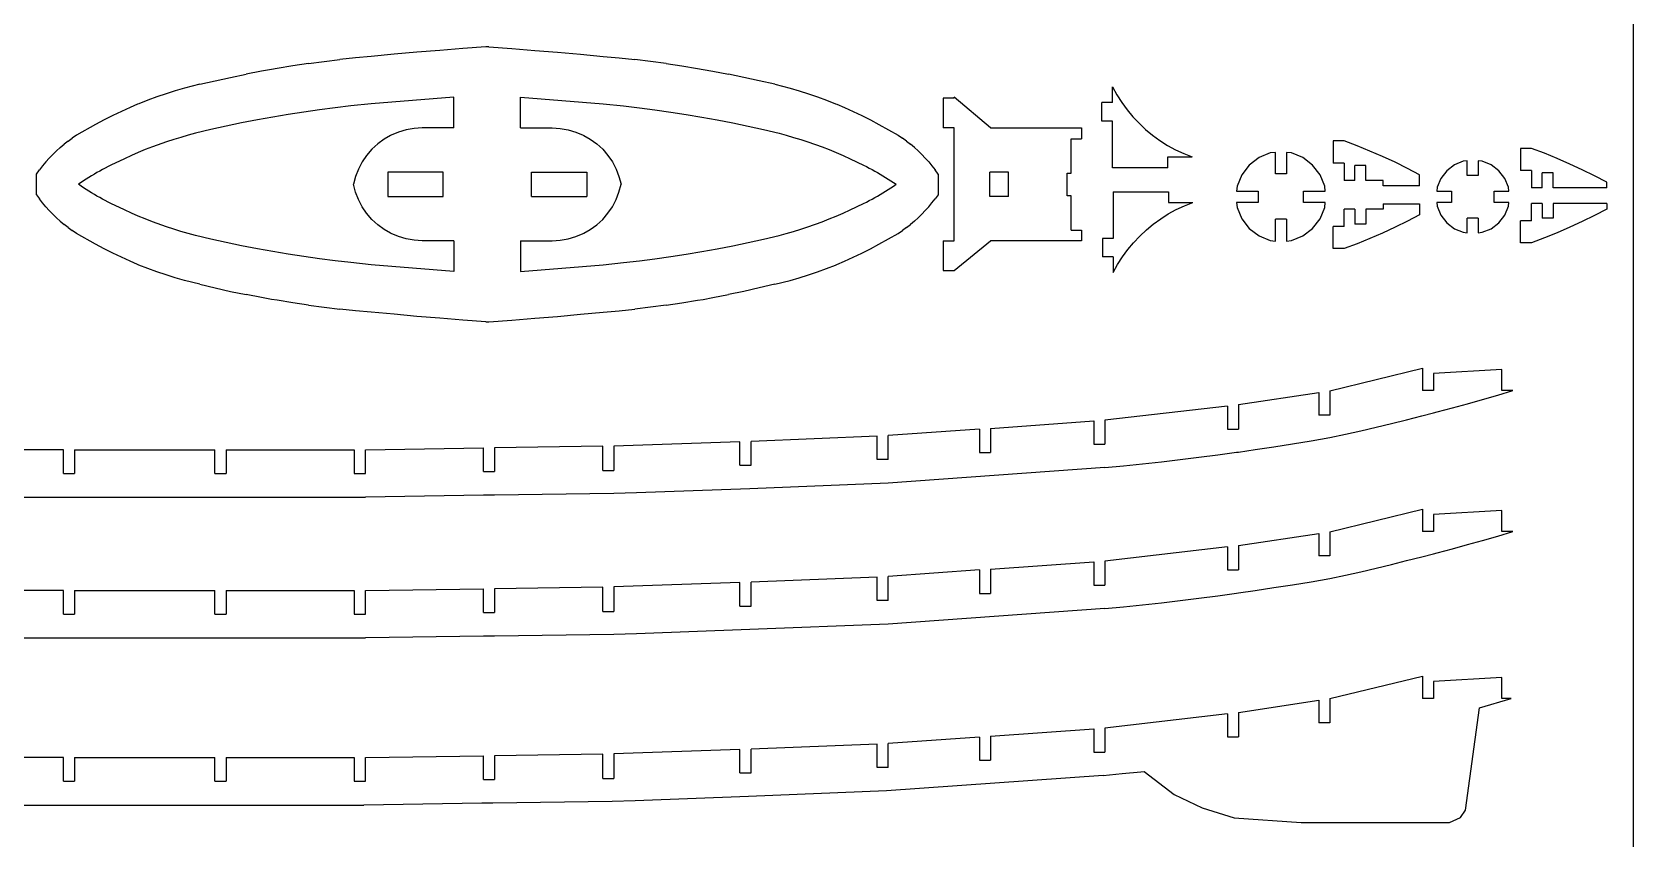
# Model space of a CAD drawing. Extents: x -131 to 131, y -146 to 146.
# Drawn here: x -9.9 to 130.7, y -7.2 to 63.6 of the extents above; entities that cross this region are included whole.
import ezdxf

# ---------------------------------------------------------------- set-up
doc = ezdxf.new("R2010")
doc.units = 0
doc.header["$MEASUREMENT"] = 0
doc.layers.get('0').update_dxf_attribs({"linetype": 'CONTINUOUS'})

msp = doc.modelspace()

# ---------------------------------------------------------------- linework, layer by layer
for p, q in [((130.66, 145.62), (130.66, -145.62)), ((25.93, 61.99), (23.92, 61.82)), ((27.94, 62.14), (25.93, 61.99)), ((29.95, 62.29), (27.94, 62.14)), ((30.23, 62.29), (29.95, 62.29)), ((30.23, 62.29), (32.24, 62.14)), ((32.24, 62.14), (34.25, 61.99)), ((34.25, 61.99), (36.26, 61.82)), ((13.01, 60.63), (11.65, 60.41)), ((14.39, 60.83), (13.01, 60.63)), ((14.39, 60.83), (15.76, 61.02)), ((15.76, 61.02), (17.14, 61.18)), ((18.52, 61.32), (17.14, 61.18)), ((19.9, 61.45), (18.52, 61.32)), ((21.91, 61.64), (19.9, 61.45)), ((23.92, 61.82), (21.91, 61.64)), ((36.26, 61.82), (38.27, 61.64)), ((38.27, 61.64), (40.27, 61.45)), ((40.27, 61.45), (41.66, 61.32)), ((41.66, 61.32), (43.04, 61.18)), ((44.41, 61.02), (43.04, 61.18)), ((45.79, 60.83), (44.41, 61.02)), ((45.79, 60.83), (47.16, 60.63)), ((47.16, 60.63), (48.53, 60.41)), ((4.85, 59.01), (6.2, 59.32)), ((6.2, 59.32), (7.56, 59.62)), ((7.56, 59.62), (8.92, 59.9)), ((10.28, 60.16), (8.92, 59.9)), ((11.15, 60.32), (10.28, 60.16)), ((11.65, 60.41), (11.15, 60.32)), ((48.53, 60.41), (49.03, 60.32)), ((49.03, 60.32), (49.9, 60.16)), ((49.9, 60.16), (51.26, 59.9)), ((52.62, 59.62), (51.26, 59.9)), ((53.97, 59.32), (52.62, 59.62)), ((55.33, 59.01), (53.97, 59.32)), ((0.3, 57.62), (-0.49, 57.31)), ((1.09, 57.91), (0.3, 57.62)), ((1.89, 58.18), (1.09, 57.91)), ((2.69, 58.44), (1.89, 58.18)), ((3.51, 58.67), (2.69, 58.44)), ((4.85, 59.01), (3.51, 58.67)), ((27.16, 57.88), (19.9, 57.29)), ((27.16, 55.18), (27.16, 57.88)), ((33.02, 57.88), (40.27, 57.29)), ((33.02, 55.18), (33.02, 57.88)), ((55.33, 59.01), (56.67, 58.67)), ((56.67, 58.67), (57.48, 58.44)), ((57.48, 58.44), (58.29, 58.18)), ((58.29, 58.18), (59.09, 57.91)), ((59.09, 57.91), (59.88, 57.62)), ((59.88, 57.62), (60.66, 57.31)), ((70.12, 57.8), (70.12, 55.18)), ((71.07, 57.8), (70.12, 57.8)), ((71.07, 57.8), (71.07, 57.88)), ((74.26, 55.18), (71.07, 57.88)), ((84.96, 58.78), (85.35, 58.09)), ((84.96, 57.41), (84.96, 58.78)), ((85.35, 58.09), (85.78, 57.42)), ((-2.79, 56.28), (-3.55, 55.89)), ((-2.03, 56.64), (-2.79, 56.28)), ((-1.26, 56.99), (-2.03, 56.64)), ((-0.6, 57.28), (-1.26, 56.99)), ((-0.49, 57.31), (-0.6, 57.28)), ((12.62, 56.37), (11.26, 56.14)), ((13.99, 56.58), (12.62, 56.37)), ((15.36, 56.78), (13.99, 56.58)), ((16.74, 56.95), (15.36, 56.78)), ((18.11, 57.11), (16.74, 56.95)), ((19.9, 57.29), (18.11, 57.11)), ((40.27, 57.29), (42.06, 57.11)), ((42.06, 57.11), (43.44, 56.95)), ((43.44, 56.95), (44.81, 56.78)), ((44.81, 56.78), (46.19, 56.58)), ((46.19, 56.58), (47.55, 56.37)), ((47.55, 56.37), (48.92, 56.14)), ((60.66, 57.31), (60.77, 57.28)), ((60.77, 57.28), (61.44, 56.99)), ((61.44, 56.99), (62.21, 56.64)), ((62.21, 56.64), (62.97, 56.28)), ((62.97, 56.28), (63.72, 55.89)), ((84.96, 57.41), (84.02, 57.41)), ((84.02, 55.79), (84.02, 57.41)), ((85.78, 57.42), (86.25, 56.78)), ((86.25, 56.78), (86.75, 56.17)), ((-4.29, 55.49), (-5.98, 54.55)), ((-3.55, 55.89), (-4.29, 55.49)), ((5.82, 55.04), (4.48, 54.72)), ((7.18, 55.34), (5.82, 55.04)), ((8.53, 55.63), (7.18, 55.34)), ((9.91, 55.9), (8.53, 55.63)), ((11.26, 56.14), (9.91, 55.9)), ((22.31, 54.82), (21.66, 54.55)), ((22.98, 55.02), (22.31, 54.82)), ((23.67, 55.14), (22.98, 55.02)), ((24.38, 55.18), (23.67, 55.14)), ((27.16, 55.18), (24.38, 55.18)), ((33.02, 55.18), (35.8, 55.18)), ((35.8, 55.18), (36.5, 55.14)), ((36.5, 55.14), (37.2, 55.02)), ((37.2, 55.02), (37.87, 54.82)), ((37.87, 54.82), (38.52, 54.55)), ((48.92, 56.14), (50.26, 55.9)), ((50.26, 55.9), (51.64, 55.63)), ((51.64, 55.63), (53, 55.34)), ((53, 55.34), (54.35, 55.04)), ((54.35, 55.04), (55.7, 54.72)), ((63.72, 55.89), (64.47, 55.49)), ((64.47, 55.49), (66.16, 54.55)), ((71.07, 55.18), (70.12, 55.18)), ((71.07, 45.29), (71.07, 55.18)), ((74.26, 55.18), (82.24, 55.18)), ((82.24, 55.18), (82.24, 54.24)), ((84.96, 55.79), (84.02, 55.79)), ((84.96, 51.7), (84.96, 55.79)), ((86.75, 56.17), (87.3, 55.59)), ((87.3, 55.59), (87.88, 55.05)), ((87.88, 55.05), (88.49, 54.54)), ((-7.4, 53.47), (-7.73, 53.17)), ((-7.4, 53.47), (-7.06, 53.75)), ((-6.71, 54.03), (-7.06, 53.75)), ((-6.71, 54.03), (-6.35, 54.29)), ((-5.98, 54.55), (-6.35, 54.29)), ((0.69, 53.52), (0.07, 53.28)), ((1.94, 53.96), (0.69, 53.52)), ((2.57, 54.17), (1.94, 53.96)), ((3.2, 54.36), (2.57, 54.17)), ((3.84, 54.55), (3.2, 54.36)), ((4.48, 54.72), (3.84, 54.55)), ((20.48, 53.79), (19.96, 53.31)), ((21.05, 54.2), (20.48, 53.79)), ((21.59, 54.51), (21.05, 54.2)), ((21.66, 54.55), (21.59, 54.51)), ((38.52, 54.55), (38.58, 54.51)), ((38.58, 54.51), (39.13, 54.2)), ((39.13, 54.2), (39.7, 53.79)), ((39.7, 53.79), (40.22, 53.31)), ((55.7, 54.72), (56.34, 54.55)), ((56.34, 54.55), (56.98, 54.36)), ((56.98, 54.36), (57.61, 54.17)), ((57.61, 54.17), (58.24, 53.96)), ((58.24, 53.96), (59.49, 53.52)), ((59.49, 53.52), (60.11, 53.28)), ((66.16, 54.55), (66.53, 54.29)), ((66.89, 54.03), (66.53, 54.29)), ((66.89, 54.03), (67.24, 53.75)), ((67.58, 53.47), (67.24, 53.75)), ((67.58, 53.47), (67.91, 53.17)), ((81.35, 54.24), (82.24, 54.24)), ((81.35, 51.23), (81.35, 54.24)), ((88.49, 54.54), (89.13, 54.08)), ((89.13, 54.08), (89.8, 53.65)), ((89.8, 53.65), (90.5, 53.27)), ((105.3, 54.04), (104.33, 54.04)), ((104.33, 54.04), (104.33, 52.09)), ((106.45, 53.61), (105.3, 54.04)), ((107.57, 53.15), (106.45, 53.61)), ((-8.66, 52.2), (-8.95, 51.86)), ((-8.36, 52.53), (-8.66, 52.2)), ((-8.05, 52.85), (-8.36, 52.53)), ((-8.05, 52.85), (-7.73, 53.17)), ((-1.76, 52.49), (-2.95, 51.91)), ((-1.15, 52.76), (-1.76, 52.49)), ((-0.54, 53.02), (-1.15, 52.76)), ((0.07, 53.28), (-0.54, 53.02)), ((19.1, 52.2), (18.78, 51.58)), ((19.5, 52.78), (19.1, 52.2)), ((19.96, 53.31), (19.5, 52.78)), ((40.22, 53.31), (40.68, 52.78)), ((40.68, 52.78), (41.07, 52.2)), ((41.07, 52.2), (41.4, 51.58)), ((60.11, 53.28), (60.72, 53.02)), ((60.72, 53.02), (61.33, 52.76)), ((61.33, 52.76), (61.93, 52.49)), ((61.93, 52.49), (63.12, 51.91)), ((68.23, 52.85), (67.91, 53.17)), ((68.54, 52.53), (68.23, 52.85)), ((68.54, 52.53), (68.84, 52.2)), ((68.84, 52.2), (69.12, 51.86)), ((89.82, 52.64), (91.96, 52.64)), ((89.82, 51.7), (89.82, 52.64)), ((90.5, 53.27), (91.22, 52.93)), ((91.22, 52.93), (91.96, 52.64)), ((97.83, 52.58), (96.97, 51.93)), ((98.82, 52.99), (97.83, 52.58)), ((99.27, 53.04), (98.82, 52.99)), ((99.27, 51.16), (99.27, 53.04)), ((100.24, 53.04), (100.24, 51.16)), ((100.68, 52.99), (100.24, 53.04)), ((101.68, 52.58), (100.68, 52.99)), ((102.53, 51.93), (101.68, 52.58)), ((105.3, 52.09), (104.33, 52.09)), ((105.3, 52.09), (105.3, 50.59)), ((108.67, 52.67), (107.57, 53.15)), ((109.77, 52.17), (108.67, 52.67)), ((110.85, 51.63), (109.77, 52.17)), ((115.76, 52.27), (114.98, 51.94)), ((116.11, 52.31), (115.76, 52.27)), ((116.11, 51.02), (116.11, 52.31)), ((117.08, 52.31), (117.08, 51.02)), ((117.43, 52.27), (117.08, 52.31)), ((118.21, 51.94), (117.43, 52.27)), ((120.77, 53.39), (120.77, 51.44)), ((121.74, 53.39), (120.77, 53.39)), ((122.88, 52.96), (121.74, 53.39)), ((124, 52.5), (122.88, 52.96)), ((125.11, 52.02), (124, 52.5)), ((126.21, 51.52), (125.11, 52.02)), ((-9.49, 51.14), (-9.22, 51.51)), ((-9.49, 49.33), (-9.49, 51.14)), ((-8.95, 51.86), (-9.22, 51.51)), ((-5.11, 50.7), (-5.34, 50.55)), ((-4.88, 50.84), (-5.11, 50.7)), ((-4.64, 50.99), (-4.88, 50.84)), ((-4.4, 51.13), (-4.64, 50.99)), ((-4.17, 51.27), (-4.4, 51.13)), ((-3.92, 51.4), (-4.17, 51.27)), ((-3.68, 51.53), (-3.92, 51.4)), ((-3.44, 51.66), (-3.68, 51.53)), ((-3.19, 51.79), (-3.44, 51.66)), ((-2.95, 51.91), (-3.19, 51.79)), ((18.52, 50.92), (18.34, 50.24)), ((18.78, 51.58), (18.52, 50.92)), ((21.36, 51.31), (21.36, 49.17)), ((26.21, 51.31), (21.36, 51.31)), ((26.21, 49.17), (26.21, 51.31)), ((33.96, 49.17), (33.96, 51.31)), ((33.96, 51.31), (38.82, 51.31)), ((38.82, 51.31), (38.82, 49.17)), ((41.4, 51.58), (41.65, 50.92)), ((41.65, 50.92), (41.83, 50.24)), ((63.12, 51.91), (63.37, 51.79)), ((63.37, 51.79), (63.62, 51.66)), ((63.62, 51.66), (63.86, 51.53)), ((63.86, 51.53), (64.1, 51.4)), ((64.1, 51.4), (64.34, 51.27)), ((64.34, 51.27), (64.58, 51.13)), ((64.58, 51.13), (64.82, 50.99)), ((64.82, 50.99), (65.05, 50.84)), ((65.05, 50.84), (65.28, 50.7)), ((65.28, 50.7), (65.52, 50.55)), ((69.12, 51.86), (69.4, 51.51)), ((69.66, 51.14), (69.4, 51.51)), ((69.66, 51.14), (69.66, 49.33)), ((75.84, 51.31), (74.21, 51.31)), ((74.21, 49.17), (74.21, 51.31)), ((75.84, 49.17), (75.84, 51.31)), ((80.99, 51.23), (81.35, 51.23)), ((80.99, 49.24), (80.99, 51.23)), ((89.82, 51.7), (84.96, 51.7)), ((96.32, 51.07), (95.91, 50.08)), ((96.97, 51.93), (96.32, 51.07)), ((100.24, 51.16), (99.27, 51.16)), ((103.19, 51.07), (102.53, 51.93)), ((103.6, 50.08), (103.19, 51.07)), ((106.24, 50.59), (106.24, 51.89)), ((107.21, 51.89), (106.24, 51.89)), ((107.21, 50.59), (107.21, 51.89)), ((111.92, 51.07), (110.85, 51.63)), ((111.92, 50.1), (111.92, 51.07)), ((113.8, 50.76), (113.48, 49.98)), ((114.31, 51.43), (113.8, 50.76)), ((114.98, 51.94), (114.31, 51.43)), ((117.08, 51.02), (116.11, 51.02)), ((118.88, 51.43), (118.21, 51.94)), ((119.4, 50.76), (118.88, 51.43)), ((119.72, 49.98), (119.4, 50.76)), ((121.74, 51.44), (120.77, 51.44)), ((121.74, 51.44), (121.74, 49.94)), ((123.65, 51.24), (122.68, 51.24)), ((122.68, 49.94), (122.68, 51.24)), ((123.65, 49.94), (123.65, 51.24)), ((127.29, 50.98), (126.21, 51.52)), ((128.36, 50.42), (127.29, 50.98)), ((-9.49, 49.33), (-9.22, 48.97)), ((-5.57, 50.39), (-5.8, 50.24)), ((-5.57, 50.08), (-5.8, 50.24)), ((-5.34, 50.55), (-5.57, 50.39)), ((-5.34, 49.93), (-5.57, 50.08)), ((-5.11, 49.78), (-5.34, 49.93)), ((-4.88, 49.63), (-5.11, 49.78)), ((-4.64, 49.49), (-4.88, 49.63)), ((-4.4, 49.35), (-4.64, 49.49)), ((-4.17, 49.21), (-4.4, 49.35)), ((-3.92, 49.08), (-4.17, 49.21)), ((18.52, 49.56), (18.34, 50.24)), ((18.78, 48.9), (18.52, 49.56)), ((41.4, 48.9), (41.65, 49.56)), ((41.65, 49.56), (41.83, 50.24)), ((64.1, 49.08), (64.34, 49.21)), ((64.34, 49.21), (64.58, 49.35)), ((64.58, 49.35), (64.82, 49.49)), ((64.82, 49.49), (65.05, 49.63)), ((65.05, 49.63), (65.28, 49.78)), ((65.28, 49.78), (65.52, 49.93)), ((65.52, 50.55), (65.75, 50.39)), ((65.52, 49.93), (65.75, 50.08)), ((65.75, 50.39), (65.97, 50.24)), ((65.75, 50.08), (65.97, 50.24)), ((69.66, 49.33), (69.4, 48.97)), ((81.35, 49.24), (80.99, 49.24)), ((81.35, 46.23), (81.35, 49.24)), ((85.03, 49.59), (89.88, 49.59)), ((85.03, 49.59), (85.03, 45.5)), ((89.88, 49.59), (89.88, 48.65)), ((95.91, 50.08), (95.86, 49.63)), ((95.86, 49.63), (97.76, 49.63)), ((97.76, 49.63), (97.76, 48.66)), ((101.75, 49.63), (103.65, 49.63)), ((101.75, 48.66), (101.75, 49.63)), ((103.65, 49.63), (103.6, 50.08)), ((106.24, 50.59), (105.3, 50.59)), ((108.73, 50.59), (107.21, 50.59)), ((108.73, 50.1), (108.73, 50.59)), ((111.92, 50.1), (108.73, 50.1)), ((113.48, 49.98), (113.44, 49.63)), ((113.44, 49.63), (114.73, 49.63)), ((114.73, 49.63), (114.73, 48.66)), ((118.47, 49.63), (119.76, 49.63)), ((118.47, 48.66), (118.47, 49.63)), ((119.76, 49.63), (119.72, 49.98)), ((122.68, 49.94), (121.74, 49.94)), ((128.36, 49.94), (123.65, 49.94)), ((128.36, 49.94), (128.36, 50.42)), ((-8.95, 48.62), (-9.22, 48.97)), ((-8.66, 48.28), (-8.95, 48.62)), ((-8.36, 47.94), (-8.66, 48.28)), ((-8.36, 47.94), (-8.05, 47.62)), ((-3.68, 48.95), (-3.92, 49.08)), ((-3.44, 48.82), (-3.68, 48.95)), ((-3.19, 48.69), (-3.44, 48.82)), ((-2.95, 48.57), (-3.19, 48.69)), ((-1.76, 47.99), (-2.95, 48.57)), ((-1.15, 47.71), (-1.76, 47.99)), ((19.1, 48.28), (18.78, 48.9)), ((19.5, 47.7), (19.1, 48.28)), ((21.36, 49.17), (26.21, 49.17)), ((33.96, 49.17), (38.82, 49.17)), ((40.68, 47.7), (41.07, 48.28)), ((41.07, 48.28), (41.4, 48.9)), ((61.33, 47.71), (61.93, 47.99)), ((61.93, 47.99), (63.12, 48.57)), ((63.12, 48.57), (63.37, 48.69)), ((63.37, 48.69), (63.62, 48.82)), ((63.62, 48.82), (63.86, 48.95)), ((63.86, 48.95), (64.1, 49.08)), ((68.54, 47.94), (68.23, 47.62)), ((68.54, 47.94), (68.84, 48.28)), ((68.84, 48.28), (69.12, 48.62)), ((69.12, 48.62), (69.4, 48.97)), ((75.84, 49.17), (74.21, 49.17)), ((89.87, 47.64), (90.56, 48.02)), ((89.88, 48.65), (92.02, 48.65)), ((90.56, 48.02), (91.28, 48.36)), ((91.28, 48.36), (92.02, 48.65)), ((95.86, 48.66), (95.91, 48.21)), ((97.76, 48.66), (95.86, 48.66)), ((95.91, 48.21), (96.32, 47.22)), ((103.65, 48.66), (101.75, 48.66)), ((103.19, 47.22), (103.6, 48.21)), ((103.6, 48.21), (103.65, 48.66)), ((105.3, 46.54), (105.3, 48.05)), ((106.24, 48.05), (105.3, 48.05)), ((106.24, 48.05), (106.24, 46.75)), ((107.21, 48.05), (107.21, 46.75)), ((108.73, 48.05), (107.21, 48.05)), ((108.73, 48.54), (108.73, 48.05)), ((108.73, 48.54), (111.92, 48.54)), ((111.92, 48.54), (111.92, 47.57)), ((114.73, 48.66), (113.44, 48.66)), ((113.44, 48.66), (113.48, 48.31)), ((113.48, 48.31), (113.8, 47.53)), ((119.76, 48.66), (118.47, 48.66)), ((119.4, 47.53), (119.72, 48.31)), ((119.72, 48.31), (119.76, 48.66)), ((121.74, 47.05), (121.74, 48.56)), ((122.68, 48.56), (121.74, 48.56)), ((122.68, 48.56), (122.68, 47.26)), ((128.36, 48.56), (123.65, 48.56)), ((123.65, 48.56), (123.65, 47.26)), ((128.36, 48.07), (127.29, 47.51)), ((128.36, 48.56), (128.36, 48.07)), ((-8.05, 47.62), (-7.73, 47.31)), ((-7.4, 47.01), (-7.73, 47.31)), ((-7.4, 47.01), (-7.06, 46.72)), ((-6.71, 46.45), (-7.06, 46.72)), ((-6.71, 46.45), (-6.35, 46.18)), ((-0.54, 47.45), (-1.15, 47.71)), ((0.07, 47.2), (-0.54, 47.45)), ((0.69, 46.96), (0.07, 47.2)), ((1.94, 46.51), (0.69, 46.96)), ((2.57, 46.31), (1.94, 46.51)), ((19.96, 47.16), (19.5, 47.7)), ((20.48, 46.69), (19.96, 47.16)), ((21.05, 46.27), (20.48, 46.69)), ((39.13, 46.27), (39.7, 46.69)), ((39.7, 46.69), (40.22, 47.16)), ((40.22, 47.16), (40.68, 47.7)), ((57.61, 46.31), (58.24, 46.51)), ((58.24, 46.51), (59.49, 46.96)), ((59.49, 46.96), (60.11, 47.2)), ((60.11, 47.2), (60.72, 47.45)), ((60.72, 47.45), (61.33, 47.71)), ((66.89, 46.45), (66.53, 46.18)), ((66.89, 46.45), (67.24, 46.72)), ((67.58, 47.01), (67.24, 46.72)), ((67.58, 47.01), (67.91, 47.31)), ((68.23, 47.62), (67.91, 47.31)), ((87.94, 46.24), (88.55, 46.75)), ((88.55, 46.75), (89.2, 47.21)), ((89.2, 47.21), (89.87, 47.64)), ((96.32, 47.22), (96.97, 46.37)), ((100.24, 47.17), (99.27, 47.17)), ((99.27, 45.25), (99.27, 47.17)), ((100.24, 47.17), (100.24, 45.25)), ((102.53, 46.37), (103.19, 47.22)), ((104.33, 44.6), (104.33, 46.54)), ((105.3, 46.54), (104.33, 46.54)), ((107.21, 46.75), (106.24, 46.75)), ((109.77, 46.47), (108.67, 45.96)), ((110.85, 47), (109.77, 46.47)), ((111.92, 47.57), (110.85, 47)), ((113.8, 47.53), (114.31, 46.86)), ((114.31, 46.86), (114.98, 46.35)), ((117.08, 47.28), (116.11, 47.28)), ((116.11, 45.99), (116.11, 47.28)), ((117.08, 47.28), (117.08, 45.99)), ((118.21, 46.35), (118.88, 46.86)), ((118.88, 46.86), (119.4, 47.53)), ((120.77, 45.11), (120.77, 47.05)), ((121.74, 47.05), (120.77, 47.05)), ((123.65, 47.26), (122.68, 47.26)), ((125.11, 46.47), (124, 45.99)), ((126.21, 46.98), (125.11, 46.47)), ((127.29, 47.51), (126.21, 46.98)), ((-5.98, 45.93), (-6.35, 46.18)), ((-4.29, 44.98), (-5.98, 45.93)), ((-3.55, 44.58), (-4.29, 44.98)), ((3.2, 46.11), (2.57, 46.31)), ((3.84, 45.93), (3.2, 46.11)), ((4.48, 45.76), (3.84, 45.93)), ((5.82, 45.44), (4.48, 45.76)), ((7.18, 45.14), (5.82, 45.44)), ((8.53, 44.85), (7.18, 45.14)), ((21.59, 45.96), (21.05, 46.27)), ((21.66, 45.93), (21.59, 45.96)), ((22.31, 45.65), (21.66, 45.93)), ((22.98, 45.45), (22.31, 45.65)), ((23.67, 45.33), (22.98, 45.45)), ((24.38, 45.29), (23.67, 45.33)), ((27.16, 45.29), (24.38, 45.29)), ((27.16, 45.29), (27.16, 42.6)), ((33.02, 45.29), (33.02, 42.6)), ((33.02, 45.29), (35.8, 45.29)), ((35.8, 45.29), (36.5, 45.33)), ((36.5, 45.33), (37.2, 45.45)), ((37.2, 45.45), (37.87, 45.65)), ((37.87, 45.65), (38.52, 45.93)), ((38.52, 45.93), (38.58, 45.96)), ((38.58, 45.96), (39.13, 46.27)), ((51.64, 44.85), (53, 45.14)), ((53, 45.14), (54.35, 45.44)), ((54.35, 45.44), (55.7, 45.76)), ((55.7, 45.76), (56.34, 45.93)), ((56.34, 45.93), (56.98, 46.11)), ((56.98, 46.11), (57.61, 46.31)), ((63.72, 44.58), (64.47, 44.98)), ((64.47, 44.98), (66.16, 45.93)), ((66.16, 45.93), (66.53, 46.18)), ((70.12, 45.29), (70.12, 42.68)), ((70.12, 45.29), (71.07, 45.29)), ((71.07, 42.68), (74.26, 45.29)), ((82.24, 45.29), (74.26, 45.29)), ((81.35, 46.23), (82.24, 46.23)), ((82.24, 46.23), (82.24, 45.29)), ((85.03, 45.5), (84.08, 45.5)), ((84.08, 45.5), (84.08, 43.88)), ((86.31, 44.51), (86.82, 45.12)), ((86.82, 45.12), (87.36, 45.7)), ((87.36, 45.7), (87.94, 46.24)), ((96.97, 46.37), (97.83, 45.71)), ((97.83, 45.71), (98.82, 45.3)), ((98.82, 45.3), (99.27, 45.25)), ((100.24, 45.25), (100.68, 45.3)), ((100.68, 45.3), (101.68, 45.71)), ((101.68, 45.71), (102.53, 46.37)), ((106.45, 45.03), (105.3, 44.6)), ((107.57, 45.48), (106.45, 45.03)), ((108.67, 45.96), (107.57, 45.48)), ((114.98, 46.35), (115.76, 46.03)), ((115.76, 46.03), (116.11, 45.99)), ((117.08, 45.99), (117.43, 46.03)), ((117.43, 46.03), (118.21, 46.35)), ((121.74, 45.11), (120.77, 45.11)), ((122.88, 45.54), (121.74, 45.11)), ((124, 45.99), (122.88, 45.54)), ((-2.79, 44.2), (-3.55, 44.58)), ((-2.03, 43.84), (-2.79, 44.2)), ((-1.26, 43.49), (-2.03, 43.84)), ((9.91, 44.58), (8.53, 44.85)), ((11.26, 44.34), (9.91, 44.58)), ((12.62, 44.11), (11.26, 44.34)), ((13.99, 43.9), (12.62, 44.11)), ((15.36, 43.7), (13.99, 43.9)), ((16.74, 43.53), (15.36, 43.7)), ((43.44, 43.53), (44.81, 43.7)), ((44.81, 43.7), (46.19, 43.9)), ((46.19, 43.9), (47.55, 44.11)), ((47.55, 44.11), (48.92, 44.34)), ((48.92, 44.34), (50.26, 44.58)), ((50.26, 44.58), (51.64, 44.85)), ((61.44, 43.49), (62.21, 43.84)), ((62.21, 43.84), (62.97, 44.2)), ((62.97, 44.2), (63.72, 44.58)), ((85.03, 43.88), (84.08, 43.88)), ((85.03, 43.88), (85.03, 42.51)), ((85.41, 43.2), (85.84, 43.87)), ((85.84, 43.87), (86.31, 44.51)), ((105.3, 44.6), (104.33, 44.6)), ((-0.6, 43.2), (-1.26, 43.49)), ((-0.49, 43.16), (-0.6, 43.2)), ((0.3, 42.86), (-0.49, 43.16)), ((1.09, 42.57), (0.3, 42.86)), ((1.89, 42.29), (1.09, 42.57)), ((2.69, 42.04), (1.89, 42.29)), ((18.11, 43.37), (16.74, 43.53)), ((19.9, 43.19), (18.11, 43.37)), ((27.16, 42.6), (19.9, 43.19)), ((33.02, 42.6), (40.27, 43.19)), ((40.27, 43.19), (42.06, 43.37)), ((42.06, 43.37), (43.44, 43.53)), ((57.48, 42.04), (58.29, 42.29)), ((58.29, 42.29), (59.09, 42.57)), ((59.09, 42.57), (59.88, 42.86)), ((59.88, 42.86), (60.66, 43.16)), ((60.66, 43.16), (60.77, 43.2)), ((60.77, 43.2), (61.44, 43.49)), ((70.12, 42.68), (71.07, 42.68)), ((85.03, 42.51), (85.41, 43.2)), ((3.51, 41.81), (2.69, 42.04)), ((4.85, 41.47), (3.51, 41.81)), ((4.85, 41.47), (6.2, 41.15)), ((6.2, 41.15), (7.56, 40.85)), ((7.56, 40.85), (8.92, 40.57)), ((52.62, 40.85), (51.26, 40.57)), ((53.97, 41.15), (52.62, 40.85)), ((55.33, 41.47), (53.97, 41.15)), ((55.33, 41.47), (56.67, 41.81)), ((56.67, 41.81), (57.48, 42.04)), ((10.28, 40.31), (8.92, 40.57)), ((11.15, 40.15), (10.28, 40.31)), ((11.65, 40.07), (11.15, 40.15)), ((13.01, 39.85), (11.65, 40.07)), ((14.39, 39.64), (13.01, 39.85)), ((14.39, 39.64), (15.76, 39.46)), ((15.76, 39.46), (17.14, 39.3)), ((44.41, 39.46), (43.04, 39.3)), ((45.79, 39.64), (44.41, 39.46)), ((45.79, 39.64), (47.16, 39.85)), ((47.16, 39.85), (48.53, 40.07)), ((48.53, 40.07), (49.03, 40.15)), ((49.03, 40.15), (49.9, 40.31)), ((49.9, 40.31), (51.26, 40.57)), ((18.52, 39.15), (17.14, 39.3)), ((19.9, 39.03), (18.52, 39.15)), ((21.91, 38.84), (19.9, 39.03)), ((23.92, 38.66), (21.91, 38.84)), ((25.93, 38.49), (23.92, 38.66)), ((27.94, 38.33), (25.93, 38.49)), ((29.95, 38.19), (27.94, 38.33)), ((29.95, 38.19), (30.23, 38.19)), ((30.23, 38.19), (32.24, 38.33)), ((32.24, 38.33), (34.25, 38.49)), ((34.25, 38.49), (36.26, 38.66)), ((36.26, 38.66), (38.27, 38.84)), ((38.27, 38.84), (40.27, 39.03)), ((40.27, 39.03), (41.66, 39.15)), ((41.66, 39.15), (43.04, 39.3)), ((104.06, 32.14), (112.19, 34.12)), ((112.19, 34.12), (112.19, 32.16)), ((119.14, 33.99), (113.16, 33.64)), ((119.14, 32.15), (119.14, 33.99)), ((113.16, 33.64), (113.16, 32.16)), ((96.04, 30.92), (103.09, 31.99)), ((96.04, 30.92), (96.04, 28.78)), ((103.09, 31.99), (103.09, 30.01)), ((104.06, 32.14), (104.06, 30.01)), ((113.16, 32.16), (112.19, 32.16)), ((114.8, 30.64), (116.13, 31)), ((116.13, 31), (117.46, 31.38)), ((117.46, 31.38), (118.79, 31.76)), ((118.79, 31.76), (120.11, 32.15)), ((120.11, 32.15), (119.14, 32.15)), ((95.07, 30.8), (84.3, 29.56)), ((84.3, 29.56), (84.3, 27.44)), ((95.07, 30.8), (95.07, 28.78)), ((104.06, 30.01), (103.09, 30.01)), ((109.45, 29.27), (110.79, 29.6)), ((110.79, 29.6), (112.13, 29.93)), ((112.13, 29.93), (113.16, 30.2)), ((113.16, 30.2), (113.46, 30.28)), ((113.46, 30.28), (114.8, 30.64)), ((64.3, 28.16), (53.26, 27.7)), ((64.3, 26.1), (64.3, 28.16)), ((73.3, 28.77), (65.27, 28.2)), ((65.27, 26.1), (65.27, 28.2)), ((73.3, 28.77), (73.3, 26.73)), ((74.27, 28.84), (83.33, 29.49)), ((74.27, 28.84), (74.27, 26.73)), ((83.33, 29.49), (83.33, 27.44)), ((95.07, 28.78), (96.04, 28.78)), ((104.06, 28.03), (105.41, 28.32)), ((105.41, 28.32), (106.76, 28.63)), ((106.76, 28.63), (108.1, 28.94)), ((108.1, 28.94), (109.45, 29.27)), ((-7.11, 26.97), (-20.64, 26.97)), ((-7.11, 24.89), (-7.11, 26.97)), ((-6.13, 26.97), (-6.13, 24.89)), ((-6.13, 26.97), (6.19, 26.97)), ((6.19, 24.89), (6.19, 26.97)), ((7.16, 26.97), (7.16, 24.89)), ((7.16, 26.97), (18.42, 26.97)), ((18.42, 26.97), (18.42, 24.89)), ((19.39, 26.97), (29.76, 27.13)), ((19.39, 24.89), (19.39, 26.97)), ((29.76, 25.05), (29.76, 27.13)), ((40.22, 27.27), (30.73, 27.13)), ((30.73, 27.13), (30.73, 25.05)), ((40.22, 25.13), (40.22, 27.27)), ((52.26, 27.66), (41.19, 27.29)), ((41.19, 27.29), (41.19, 25.13)), ((52.26, 25.6), (52.26, 27.66)), ((53.26, 25.6), (53.26, 27.7)), ((73.3, 26.73), (74.27, 26.73)), ((83.33, 27.44), (84.3, 27.44)), ((94.21, 26.52), (95.85, 26.75)), ((95.85, 26.75), (96.04, 26.76)), ((96.04, 26.76), (97.5, 26.98)), ((97.5, 26.98), (99.14, 27.23)), ((99.14, 27.23), (100.78, 27.48)), ((100.78, 27.48), (102.42, 27.75)), ((102.42, 27.75), (104.06, 28.03)), ((52.26, 25.6), (53.26, 25.6)), ((65.27, 26.1), (64.3, 26.1)), ((84.3, 25.4), (65.27, 24.04)), ((84.3, 25.4), (85.95, 25.56)), ((85.95, 25.56), (87.61, 25.73)), ((87.61, 25.73), (89.26, 25.91)), ((89.26, 25.91), (90.91, 26.1)), ((90.91, 26.1), (92.56, 26.31)), ((92.56, 26.31), (94.21, 26.52)), ((-7.11, 24.89), (-6.13, 24.89)), ((6.19, 24.89), (7.16, 24.89)), ((18.42, 24.89), (19.39, 24.89)), ((29.76, 25.05), (30.73, 25.05)), ((40.22, 25.13), (41.19, 25.13)), ((65.27, 24.04), (53.15, 23.55)), ((-33.67, 22.81), (19.39, 22.81)), ((29.76, 22.97), (19.39, 22.81)), ((30.73, 22.97), (29.76, 22.97)), ((41.19, 23.13), (30.73, 22.97)), ((43.2, 23.19), (41.19, 23.13)), ((53.15, 23.55), (43.2, 23.19)), ((104.06, 19.78), (112.19, 21.76)), ((112.19, 21.76), (112.19, 19.8)), ((119.14, 21.63), (113.16, 21.28)), ((113.16, 21.28), (113.16, 19.8)), ((119.14, 19.79), (119.14, 21.63)), ((104.06, 19.78), (104.06, 17.65)), ((113.16, 19.8), (112.19, 19.8)), ((118.79, 19.4), (120.11, 19.79)), ((120.11, 19.79), (119.14, 19.79)), ((95.07, 18.44), (84.3, 17.2)), ((95.07, 18.44), (95.07, 16.42)), ((96.04, 18.57), (103.09, 19.63)), ((96.04, 18.57), (96.04, 16.42)), ((103.09, 19.63), (103.09, 17.65)), ((113.46, 17.92), (114.8, 18.28)), ((114.8, 18.28), (116.13, 18.65)), ((116.13, 18.65), (117.46, 19.02)), ((117.46, 19.02), (118.79, 19.4)), ((74.27, 16.48), (83.33, 17.13)), ((83.33, 17.13), (83.33, 15.08)), ((84.3, 17.2), (84.3, 15.08)), ((104.06, 17.65), (103.09, 17.65)), ((108.1, 16.58), (109.45, 16.91)), ((109.45, 16.91), (110.79, 17.24)), ((110.79, 17.24), (112.13, 17.58)), ((112.13, 17.58), (113.16, 17.84)), ((113.16, 17.84), (113.46, 17.92)), ((64.3, 15.8), (53.26, 15.34)), ((64.3, 13.74), (64.3, 15.8)), ((73.3, 16.42), (65.27, 15.84)), ((65.27, 13.74), (65.27, 15.84)), ((73.3, 16.42), (73.3, 14.37)), ((74.27, 16.48), (74.27, 14.37)), ((95.07, 16.42), (96.04, 16.42)), ((102.42, 15.39), (104.06, 15.67)), ((104.06, 15.67), (105.41, 15.97)), ((105.41, 15.97), (106.76, 16.27)), ((106.76, 16.27), (108.1, 16.58)), ((-7.11, 14.61), (-20.64, 14.61)), ((-7.11, 12.54), (-7.11, 14.61)), ((-6.13, 14.61), (-6.13, 12.54)), ((-6.13, 14.61), (6.19, 14.61)), ((6.19, 12.54), (6.19, 14.61)), ((7.16, 14.61), (7.16, 12.54)), ((7.16, 14.61), (18.42, 14.61)), ((18.42, 14.61), (18.42, 12.54)), ((19.39, 14.61), (29.76, 14.77)), ((19.39, 12.54), (19.39, 14.61)), ((29.76, 12.69), (29.76, 14.77)), ((40.22, 14.92), (30.73, 14.77)), ((30.73, 14.77), (30.73, 12.69)), ((40.22, 12.77), (40.22, 14.92)), ((52.26, 15.31), (41.19, 14.93)), ((41.19, 14.93), (41.19, 12.77)), ((52.26, 13.24), (52.26, 15.31)), ((53.26, 13.24), (53.26, 15.34)), ((73.3, 14.37), (74.27, 14.37)), ((83.33, 15.08), (84.3, 15.08)), ((92.56, 13.95), (94.21, 14.16)), ((94.21, 14.16), (95.85, 14.39)), ((95.85, 14.39), (96.04, 14.41)), ((96.04, 14.41), (97.5, 14.62)), ((97.5, 14.62), (99.14, 14.87)), ((99.14, 14.87), (100.78, 15.12)), ((100.78, 15.12), (102.42, 15.39)), ((29.76, 12.69), (30.73, 12.69)), ((40.22, 12.77), (41.19, 12.77)), ((52.26, 13.24), (53.26, 13.24)), ((65.27, 13.74), (64.3, 13.74)), ((84.3, 13.04), (65.27, 11.68)), ((84.3, 13.04), (85.95, 13.2)), ((85.95, 13.2), (87.61, 13.37)), ((87.61, 13.37), (89.26, 13.55)), ((89.26, 13.55), (90.91, 13.74)), ((90.91, 13.74), (92.56, 13.95)), ((-7.11, 12.54), (-6.13, 12.54)), ((6.19, 12.54), (7.16, 12.54)), ((18.42, 12.54), (19.39, 12.54)), ((65.27, 11.68), (53.15, 11.19)), ((-33.67, 10.46), (19.39, 10.46)), ((29.76, 10.61), (19.39, 10.46)), ((30.73, 10.61), (29.76, 10.61)), ((41.19, 10.77), (30.73, 10.61)), ((43.2, 10.83), (41.19, 10.77)), ((53.15, 11.19), (43.2, 10.83)), ((104.06, 5.14), (112.19, 7.12)), ((112.19, 7.12), (112.19, 5.16)), ((119.14, 6.99), (113.16, 6.64)), ((113.16, 6.64), (113.16, 5.16)), ((119.14, 5.15), (119.14, 6.99)), ((96.04, 3.92), (103.09, 4.99)), ((103.09, 4.99), (103.09, 3.01)), ((104.06, 5.14), (104.06, 3.01)), ((113.16, 5.16), (112.19, 5.16)), ((115.96, -4.65), (117.17, 4.33)), ((117.17, 4.33), (119.97, 5.15)), ((119.97, 5.15), (119.14, 5.15)), ((95.07, 3.8), (84.3, 2.56)), ((95.07, 3.8), (95.07, 1.78)), ((96.04, 3.92), (96.04, 1.78)), ((104.06, 3.01), (103.09, 3.01)), ((73.3, 1.77), (65.27, 1.2)), ((73.3, 1.77), (73.3, -0.27)), ((74.27, 1.84), (83.33, 2.49)), ((74.27, 1.84), (74.27, -0.27)), ((83.33, 2.49), (83.33, 0.44)), ((84.3, 2.56), (84.3, 0.44)), ((95.07, 1.78), (96.04, 1.78)), ((19.39, -0.03), (29.76, 0.13)), ((29.76, -1.95), (29.76, 0.13)), ((40.22, 0.27), (30.73, 0.13)), ((30.73, 0.13), (30.73, -1.95)), ((40.22, -1.87), (40.22, 0.27)), ((52.26, 0.68), (41.19, 0.29)), ((41.19, 0.29), (41.19, -1.87)), ((52.26, -1.38), (52.26, 0.68)), ((64.3, 1.16), (53.26, 0.71)), ((53.26, -1.38), (53.26, 0.71)), ((64.3, -0.9), (64.3, 1.16)), ((65.27, -0.9), (65.27, 1.2)), ((83.33, 0.44), (84.3, 0.44)), ((-7.11, -0.03), (-20.78, -0.03)), ((-7.11, -2.11), (-7.11, -0.03)), ((-6.13, -0.03), (-6.13, -2.11)), ((-6.13, -0.03), (6.19, -0.03)), ((6.19, -2.11), (6.19, -0.03)), ((7.16, -0.03), (7.16, -2.11)), ((7.16, -0.03), (18.42, -0.03)), ((18.42, -0.03), (18.42, -2.11)), ((19.39, -2.11), (19.39, -0.03)), ((52.26, -1.38), (53.26, -1.38)), ((65.27, -0.9), (64.3, -0.9)), ((73.3, -0.27), (74.27, -0.27)), ((85.81, -1.44), (87.47, -1.27)), ((87.47, -1.27), (87.74, -1.24)), ((87.74, -1.24), (90.37, -3.27)), ((-7.11, -2.11), (-6.13, -2.11)), ((6.19, -2.11), (7.16, -2.11)), ((18.42, -2.11), (19.39, -2.11)), ((29.76, -1.95), (30.73, -1.95)), ((40.22, -1.87), (41.19, -1.87)), ((84.16, -1.6), (65.13, -2.96)), ((84.16, -1.6), (85.81, -1.44)), ((-33.81, -4.19), (19.25, -4.19)), ((29.62, -4.03), (19.25, -4.19)), ((30.59, -4.03), (29.62, -4.03)), ((41.05, -3.87), (30.59, -4.03)), ((43.06, -3.81), (41.05, -3.87)), ((53.01, -3.45), (43.06, -3.81)), ((65.13, -2.96), (53.01, -3.45)), ((90.37, -3.27), (92.83, -4.43)), ((92.83, -4.43), (95.64, -5.31)), ((95.64, -5.31), (101.52, -5.71)), ((114.56, -5.71), (115.53, -5.29)), ((115.53, -5.29), (115.96, -4.65)), ((101.52, -5.71), (114.56, -5.71))]:
    msp.add_line(p, q)

doc.saveas('drawing.dxf')
